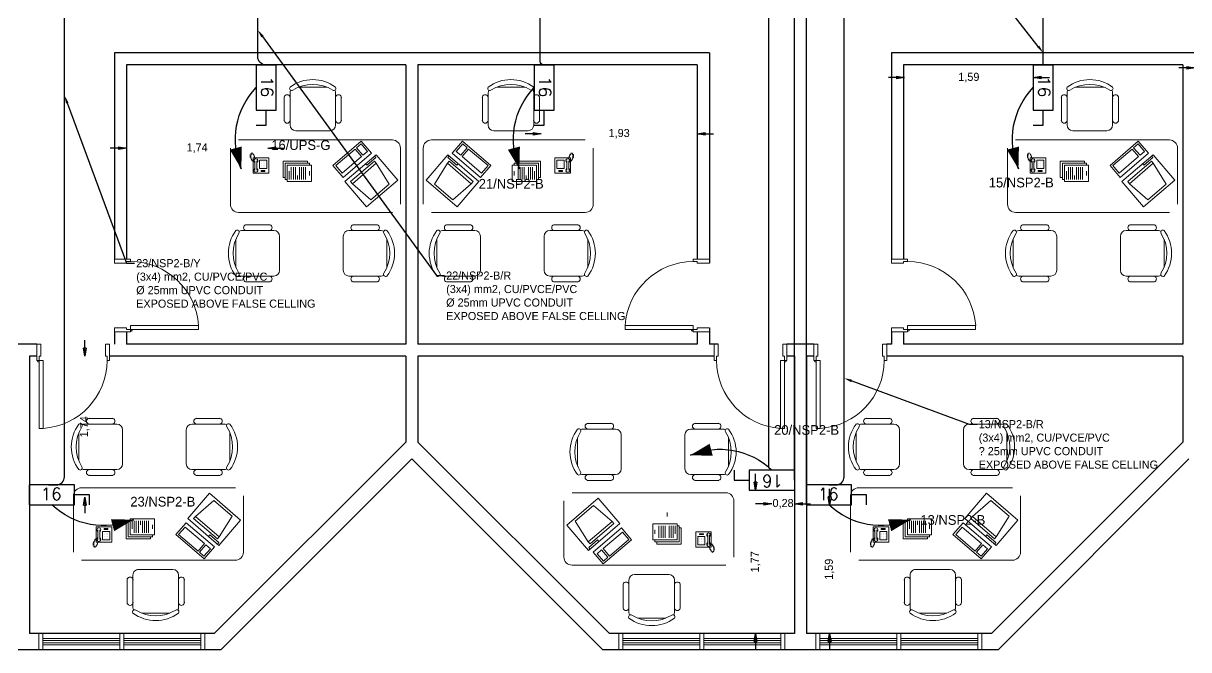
# Model space of a CAD drawing. Extents: x -15 to 163, y 313 to 399.
# Drawn here: x 60.6 to 75, y 338.9 to 346.64 of the extents above; entities that cross this region are included whole.
import ezdxf
from ezdxf import colors
from ezdxf.entities.mleader import LeaderData, LeaderLine
from ezdxf.enums import TextEntityAlignment as Align
from ezdxf.math import Vec2, Vec3

# ---------------------------------------------------------------- set-up
doc = ezdxf.new("R2010")
doc.units = 0
doc.header["$LTSCALE"] = 0.15
doc.layers.get('0').update_dxf_attribs({"color": 252})
doc.layers.get('Defpoints').update_dxf_attribs({"color": 252})
for name, color, linetype in [('0 BDH', 252, 'Continuous'), ('0 CABLE TRAY', 252, 'Continuous'), ('0 DISCON', 252, 'Continuous'), ('0 sockets', 252, 'Continuous'), ('AUTOINCR', 7, 'Continuous'), ('E-SWIT-AIR', 6, 'Continuous'), ('TEXT', 3, 'Continuous')]:
    doc.layers.add(name, color=color, linetype=linetype)
for name, color, linetype, lineweight in [('anal', 252, 'Continuous', 20), ('DOOR', 252, 'Continuous', 20), ('sofa', 252, 'Continuous', 9), ('wall', 252, 'Continuous', 30)]:
    doc.layers.add(name, color=color, linetype=linetype, lineweight=lineweight)
doc.styles.add('ROMAND', font='ROMAND.SHX')
doc.styles.add('SDC-TEXT-ARB', font='sdc-arb.shx')
doc.dimstyles.new('ISO-25', dxfattribs={"dimtxt": 0.1, "dimasz": 0.1, "dimexe": 0, "dimexo": 0, "dimtad": 0, "dimtxsty": 'Standard', "dimblk": 'CLOSED', "dimcen": 2.5, "dimse1": 1, "dimse2": 1, "dimclrd": 1, "dimadec": 0, "dimazin": 0, "dimtfac": 1, "dimtix": 1, "dimtofl": 0, "dimtmove": 1, "dimatfit": 0, "dimfxl": 1, "dimarcsym": 0})

# ---------------------------------------------------------------- blocks, each defined once
blk = doc.blocks.new('CHAIR7')
for p, q in [((5.12, 15.04), (17.88, 15.04)), ((0, 9), (0, -9)), ((20, 12), (3, 12)), ((23, -7.44), (23, 7.44)), ((3, -12), (20, -12)), ((5.12, -15), (17.88, -15))]:
    blk.add_line(p, q)
for centre, radius, start, end in [((5.56, 13.54), 1.56, 73.7398, 286.2602), ((17.44, 13.54), 1.56, 253.7398, 106.2602), ((3, 9), 3, 90, 180), ((20, 9), 3, 62.41556, 90), ((22.34, 11.12), 1.1, 53.30994, 212.02741), ((4.82, 0), 19.64, 327.57575, 32.42425), ((7, 0), 20, 323.1301, 36.8699), ((3, -9), 3, 180, 270), ((5.56, -13.5), 1.56, 73.7398, 286.2602), ((17.44, -13.5), 1.56, 253.7398, 106.2602), ((20, -9), 3, 270, 297.58444), ((22.34, -11.12), 1.1, 147.97259, 306.69006)]:
    blk.add_arc(centre, radius, start, end)
blk = doc.blocks.new('RECTANG')
for p, q in [((1, 1), (0, 1)), ((0, 1), (0, 0)), ((1, 0), (1, 1)), ((0, 0), (1, 0))]:
    blk.add_line(p, q)
blk = doc.blocks.new('FNPHONE')
for p, q in [((-7.29, 6.54), (-7.29, 1.54)), ((-6.29, 6.54), (-6.29, 1.54)), ((-9.1, 0.22), (-9.7, 0.02)), ((-8.9, 0.62), (-9.5, 0.42)), ((-8.7, 1.02), (-9.3, 0.82)), ((-8.5, 1.42), (-9.1, 1.22)), ((-8.3, 1.82), (-8.9, 1.62)), ((-7.14, 0.56), (-7.5, -0.58)), ((-3.87, 4.85), (-3.87, 4.85)), ((-3.87, 3.91), (-3.87, 3.91)), ((-3.87, 2.97), (-3.87, 2.97)), ((-3.87, 2.03), (-3.87, 2.03)), ((-2.94, 4.85), (-2.94, 4.85)), ((-2.94, 3.91), (-2.94, 3.91)), ((-2.94, 2.97), (-2.94, 2.97)), ((-2.94, 2.03), (-2.94, 2.03)), ((-2, 4.85), (-2, 4.85)), ((-2, 3.91), (-2, 3.91)), ((-2, 2.97), (-2, 2.97)), ((-2, 2.03), (-2, 2.03)), ((-9.3, -0.18), (-9.9, -0.38)), ((-9.3, -0.58), (-9.9, -0.78)), ((-9.3, -0.98), (-9.9, -1.18)), ((-9.3, -1.38), (-9.9, -1.58)), ((-9.1, -1.78), (-9.7, -1.98)), ((-8.9, -2.18), (-9.5, -2.38)), ((-8.43, -2.46), (-9.03, -2.66)), ((-7.9, -1.98), (-8.5, -2.18)), ((-7.7, -1.58), (-8.3, -1.78)), ((-7.5, -1.18), (-8.1, -1.38)), ((-7.3, -0.78), (-7.9, -0.98))]:
    blk.add_line(p, q)
for centre, start, end in [((-6.79, 6.54), 298.49146, 241.50854), ((-6.79, 1.54), 118.49146, 61.50854)]:
    blk.add_arc(centre, 1.05, start, end)
for p, xscale, yscale, zscale in [((-8.21, 0), 8.20528234483245, 8.104073169521023, 8.20528234483245), ((-4.03, 6.72), 2.03125, 0.46875, 2.03125), ((-4.81, 1.25), 3.75, 4.375, 3.75)]:
    blk.add_blockref('RECTANG', p, dxfattribs=dict(xscale=xscale, yscale=yscale, zscale=zscale))
blk = doc.blocks.new('IBMAT', base_point=(61, 306))
for p, q in [((75, 307), (75, 306)), ((81, 307), (75, 307)), ((81, 306), (81, 307))]:
    blk.add_line(p, q)
at = {"xscale": 21, "yscale": 17, "zscale": 21}
blk.add_blockref('RECTANG', (61, 306), dxfattribs=at)
blk = doc.blocks.new('KEYBOARD', base_point=(60, 294))
for p, xscale, yscale, zscale in [((60, 294), 19, 8, 19), ((61, 295), 13, 5, 13), ((75, 295), 3, 5, 3)]:
    blk.add_blockref('RECTANG', p, dxfattribs=dict(xscale=xscale, yscale=yscale, zscale=zscale))
blk = doc.blocks.new('FNCOMP')
for p, q in [((-6.64, 16.23), (-8.5, 3.5)), ((6.08, 16.23), (-6.64, 16.23)), ((8, 3.5), (6.08, 16.23)), ((-8.5, 3.5), (-8.5, 2.04)), ((8, 3.5), (-8.5, 3.5)), ((-8.5, 2.04), (8, 2.04)), ((8, 2.04), (8, 3.5))]:
    blk.add_line(p, q)
at = {"xscale": 1.033846153846154, "yscale": 1.033846153846154, "zscale": 1.033846153846154}
for name, p in [('IBMAT', (-10.86, 0)), ('KEYBOARD', (-10.05, -10.5))]:
    blk.add_blockref(name, p, dxfattribs=at)
blk = doc.blocks.new('D90')
at = {"layer": 'DOOR'}
for points in [[(0.03, 0.2), (0.03, 1.04), (0.078, 1.04), (0.078, 0.2)], [(0.03, 0.2), (0, 0.2), (0, 0), (0.05, 0), (0.05, 0.15), (0.03, 0.15)], [(0.87, 0.2), (0.9, 0.2), (0.9, 0), (0.85, 0), (0.85, 0.15), (0.87, 0.15)]]:
    blk.add_lwpolyline(points, close=True, dxfattribs=at)
blk.add_circle((0.02, 0.21), 0.01, dxfattribs=at)
blk.add_arc((0.025, 0.197), 0.845, 0.2218, 86.3889, dxfattribs=at)
blk = doc.blocks.new('ARCH')
at = {"layer": 'anal'}
for p, q in [((60.792, 339), (60.792, 339.1)), ((62.842, 339.1), (60.792, 339.1)), ((60.842, 339.1), (60.842, 338.9)), ((61.792, 339.1), (61.792, 338.9)), ((61.842, 339.1), (61.842, 338.9)), ((62.792, 339.1), (62.792, 338.9)), ((62.842, 339), (62.842, 339.1)), ((67.958, 339.1), (70.008, 339.1)), ((67.958, 339), (67.958, 339.1)), ((68.008, 339.1), (68.008, 338.9)), ((68.958, 339.1), (68.958, 338.9)), ((69.008, 339.1), (69.008, 338.9)), ((69.958, 339.1), (69.958, 338.9)), ((70.008, 339), (70.008, 339.1)), ((70.392, 339), (70.392, 339.1)), ((72.442, 339.1), (70.392, 339.1)), ((70.442, 339.1), (70.442, 338.9)), ((71.392, 339.1), (71.392, 338.9)), ((71.442, 339.1), (71.442, 338.9)), ((72.392, 339.1), (72.392, 338.9)), ((72.442, 339), (72.442, 339.1)), ((60.792, 339), (60.792, 338.9)), ((62.842, 338.9), (60.792, 338.9)), ((61.792, 339.04), (60.842, 339.04)), ((61.792, 339.015), (60.842, 339.015)), ((60.842, 339), (60.842, 338.9)), ((61.792, 338.985), (60.842, 338.985)), ((61.792, 338.96), (60.842, 338.96)), ((62.792, 339.04), (61.842, 339.04)), ((62.792, 339.015), (61.842, 339.015)), ((62.792, 338.985), (61.842, 338.985)), ((62.792, 338.96), (61.842, 338.96)), ((62.792, 339), (62.792, 338.9)), ((62.842, 339), (62.842, 338.9)), ((67.958, 339), (67.958, 338.9)), ((67.958, 338.9), (70.008, 338.9)), ((68.008, 339.04), (68.958, 339.04)), ((68.008, 339.015), (68.958, 339.015)), ((68.008, 339), (68.008, 338.9)), ((68.008, 338.985), (68.958, 338.985)), ((68.008, 338.96), (68.958, 338.96)), ((69.008, 339.04), (69.958, 339.04)), ((69.008, 339.015), (69.958, 339.015)), ((69.008, 338.985), (69.958, 338.985)), ((69.008, 338.96), (69.958, 338.96)), ((69.958, 339), (69.958, 338.9)), ((70.008, 339), (70.008, 338.9)), ((70.392, 339), (70.392, 338.9)), ((72.442, 338.9), (70.392, 338.9)), ((71.392, 339.04), (70.442, 339.04)), ((71.392, 339.015), (70.442, 339.015)), ((70.442, 339), (70.442, 338.9)), ((71.392, 338.985), (70.442, 338.985)), ((71.392, 338.96), (70.442, 338.96)), ((72.392, 339.04), (71.442, 339.04)), ((72.392, 339.015), (71.442, 339.015)), ((72.392, 338.985), (71.442, 338.985)), ((72.392, 338.96), (71.442, 338.96)), ((72.392, 339), (72.392, 338.9)), ((72.442, 339), (72.442, 338.9))]:
    blk.add_line(p, q, dxfattribs=at)
at = {"layer": 'sofa'}
for p, q in [((63.159, 344.403), (63.159, 345.098)), ((67.641, 344.403), (67.641, 345.098)), ((72.759, 344.403), (72.759, 345.098)), ((65.159, 344.303), (63.259, 344.303)), ((65.159, 344.303), (63.259, 344.303)), ((65.641, 344.303), (67.541, 344.303)), ((74.759, 344.303), (72.859, 344.303)), ((74.759, 344.303), (72.859, 344.303)), ((61.22, 340.801), (61.22, 340.106)), ((63.22, 340.901), (61.32, 340.901)), ((67.379, 340.839), (69.279, 340.839)), ((70.82, 340.801), (70.82, 340.106)), ((72.82, 340.901), (70.92, 340.901)), ((69.379, 340.739), (69.379, 340.045))]:
    blk.add_line(p, q, dxfattribs=at)
for points in [[(63.259, 345.198), (65.159, 345.198, -0.414214), (65.259, 345.098), (65.259, 344.403)], [(67.541, 345.198), (65.641, 345.198, 0.414214), (65.541, 345.098), (65.541, 344.403)], [(72.859, 345.198), (74.759, 345.198, -0.414214), (74.859, 345.098), (74.859, 344.403)], [(61.32, 340.006), (63.22, 340.006, 0.414214), (63.32, 340.106), (63.32, 340.801)], [(70.92, 340.006), (72.82, 340.006, 0.414214), (72.92, 340.106), (72.92, 340.801)], [(69.279, 339.945), (67.379, 339.945, -0.414214), (67.279, 340.045), (67.279, 340.739)]]:
    blk.add_lwpolyline(points, format="xyb", dxfattribs=at)
for points in [[(63.836, 344.736), (63.811, 344.736), (63.811, 344.936), (64.111, 344.936), (64.111, 344.911)], [(63.861, 344.711), (63.836, 344.711), (63.836, 344.911), (64.136, 344.911), (64.136, 344.886)], [(64.161, 344.686), (63.861, 344.686), (63.861, 344.886), (64.161, 344.886), (64.161, 344.686)], [(63.886, 344.711), (63.886, 344.811)], [(63.911, 344.711), (63.911, 344.861)], [(63.936, 344.711), (63.936, 344.861)], [(63.961, 344.711), (63.961, 344.861)], [(64.011, 344.711), (64.011, 344.861)], [(64.036, 344.711), (64.036, 344.861)], [(64.061, 344.711), (64.061, 344.861)], [(64.086, 344.711), (64.086, 344.861)], [(64.136, 344.761), (64.136, 344.811)], [(66.639, 344.686), (66.939, 344.686), (66.939, 344.886), (66.639, 344.886), (66.639, 344.686)], [(66.939, 344.711), (66.964, 344.711), (66.964, 344.911), (66.664, 344.911), (66.664, 344.886)], [(66.664, 344.761), (66.664, 344.811)], [(66.964, 344.736), (66.989, 344.736), (66.989, 344.936), (66.689, 344.936), (66.689, 344.911)], [(66.714, 344.711), (66.714, 344.861)], [(66.739, 344.711), (66.739, 344.861)], [(66.764, 344.711), (66.764, 344.861)], [(66.789, 344.711), (66.789, 344.861)], [(66.839, 344.711), (66.839, 344.861)], [(66.864, 344.711), (66.864, 344.861)], [(66.889, 344.711), (66.889, 344.861)], [(66.914, 344.711), (66.914, 344.811)], [(73.436, 344.736), (73.411, 344.736), (73.411, 344.936), (73.711, 344.936), (73.711, 344.911)], [(73.461, 344.711), (73.436, 344.711), (73.436, 344.911), (73.736, 344.911), (73.736, 344.886)], [(73.761, 344.686), (73.461, 344.686), (73.461, 344.886), (73.761, 344.886), (73.761, 344.686)], [(73.486, 344.711), (73.486, 344.811)], [(73.511, 344.711), (73.511, 344.861)], [(73.536, 344.711), (73.536, 344.861)], [(73.561, 344.711), (73.561, 344.861)], [(73.611, 344.711), (73.611, 344.861)], [(73.636, 344.711), (73.636, 344.861)], [(73.661, 344.711), (73.661, 344.861)], [(73.686, 344.711), (73.686, 344.861)], [(73.736, 344.761), (73.736, 344.811)], [(63.986, 344.711), (63.986, 344.761)], [(66.814, 344.711), (66.814, 344.761)], [(73.586, 344.711), (73.586, 344.761)], [(61.921, 340.493), (61.896, 340.493), (61.896, 340.293), (62.196, 340.293), (62.196, 340.318)], [(62.221, 340.518), (61.921, 340.518), (61.921, 340.318), (62.221, 340.318), (62.221, 340.518)], [(61.946, 340.493), (61.946, 340.393)], [(61.971, 340.493), (61.971, 340.343)], [(61.996, 340.493), (61.996, 340.343)], [(62.021, 340.493), (62.021, 340.343)], [(62.046, 340.493), (62.046, 340.443)], [(62.071, 340.493), (62.071, 340.343)], [(62.096, 340.493), (62.096, 340.343)], [(62.121, 340.493), (62.121, 340.343)], [(62.146, 340.493), (62.146, 340.343)], [(68.553, 340.597), (68.553, 340.547)], [(71.521, 340.493), (71.496, 340.493), (71.496, 340.293), (71.796, 340.293), (71.796, 340.318)], [(71.821, 340.518), (71.521, 340.518), (71.521, 340.318), (71.821, 340.318), (71.821, 340.518)], [(71.546, 340.493), (71.546, 340.393)], [(71.571, 340.493), (71.571, 340.343)], [(71.596, 340.493), (71.596, 340.343)], [(71.621, 340.493), (71.621, 340.343)], [(71.646, 340.493), (71.646, 340.443)], [(71.671, 340.493), (71.671, 340.343)], [(71.696, 340.493), (71.696, 340.343)], [(71.721, 340.493), (71.721, 340.343)], [(71.746, 340.493), (71.746, 340.343)], [(61.896, 340.468), (61.871, 340.468), (61.871, 340.268), (62.171, 340.268), (62.171, 340.293)], [(62.196, 340.443), (62.196, 340.393)], [(68.378, 340.456), (68.678, 340.456), (68.678, 340.256), (68.378, 340.256), (68.378, 340.456)], [(68.678, 340.431), (68.703, 340.431), (68.703, 340.231), (68.403, 340.231), (68.403, 340.256)], [(68.403, 340.381), (68.403, 340.331)], [(68.703, 340.406), (68.728, 340.406), (68.728, 340.206), (68.428, 340.206), (68.428, 340.231)], [(68.453, 340.431), (68.453, 340.281)], [(68.478, 340.431), (68.478, 340.281)], [(68.503, 340.431), (68.503, 340.281)], [(68.528, 340.431), (68.528, 340.281)], [(68.578, 340.431), (68.578, 340.281)], [(68.603, 340.431), (68.603, 340.281)], [(68.628, 340.431), (68.628, 340.281)], [(68.653, 340.431), (68.653, 340.331)], [(71.496, 340.468), (71.471, 340.468), (71.471, 340.268), (71.771, 340.268), (71.771, 340.293)], [(71.796, 340.443), (71.796, 340.393)]]:
    blk.add_lwpolyline(points, dxfattribs=at)
for centre, start, end in [((63.259, 344.403), 180, 270), ((63.259, 344.403), 180, 270), ((67.541, 344.403), 270, 0), ((72.859, 344.403), 180, 270), ((72.859, 344.403), 180, 270), ((61.32, 340.801), 90, 180), ((69.279, 340.739), 0, 90), ((70.92, 340.801), 90, 180)]:
    blk.add_arc(centre, 0.1, start, end, dxfattribs=at)
at = {"layer": 'wall'}
for p, q in [((69.075, 346.275), (61.725, 346.275)), ((61.725, 346.275), (61.725, 343.726)), ((69.075, 346.275), (69.075, 343.676)), ((71.325, 346.275), (71.325, 343.726)), ((78.675, 346.275), (71.325, 346.275)), ((61.875, 346.125), (61.875, 343.726)), ((65.325, 346.125), (61.875, 346.125)), ((65.325, 346.125), (65.325, 342.675)), ((68.925, 346.125), (65.475, 346.125)), ((65.475, 346.125), (65.475, 342.675)), ((68.925, 346.125), (68.925, 343.726)), ((71.475, 346.125), (71.475, 343.726)), ((74.925, 346.125), (71.475, 346.125)), ((74.925, 346.125), (74.925, 342.675)), ((61.725, 342.826), (61.725, 342.675)), ((61.875, 342.826), (61.875, 342.675)), ((68.925, 342.826), (68.925, 342.675)), ((69.075, 342.876), (69.075, 342.675)), ((71.325, 342.826), (71.325, 342.675)), ((71.475, 342.826), (71.475, 342.675)), ((60.766, 342.675), (60.434, 342.675)), ((65.325, 342.675), (61.875, 342.675)), ((68.925, 342.675), (65.475, 342.675)), ((69.184, 342.675), (69.075, 342.675)), ((70.366, 342.675), (70.034, 342.675)), ((71.325, 342.675), (71.266, 342.675)), ((74.925, 342.675), (71.475, 342.675)), ((60.675, 342.525), (60.675, 339.1)), ((60.766, 342.525), (60.675, 342.525)), ((65.325, 342.525), (61.666, 342.525)), ((65.325, 342.525), (65.325, 341.466)), ((69.134, 342.525), (65.475, 342.525)), ((65.475, 342.525), (65.475, 341.466)), ((70.125, 342.525), (70.034, 342.525)), ((70.125, 342.525), (70.125, 339.1)), ((70.366, 342.525), (70.275, 342.525)), ((70.275, 342.525), (70.275, 339.1)), ((74.925, 342.525), (71.266, 342.525)), ((74.925, 342.525), (74.925, 341.466)), ((65.325, 341.466), (62.959, 339.1)), ((67.841, 339.1), (65.475, 341.466)), ((74.925, 341.466), (72.559, 339.1)), ((65.4, 341.259), (63.041, 338.9)), ((67.759, 338.9), (65.4, 341.259)), ((75, 341.259), (72.641, 338.9)), ((62.959, 339.1), (60.675, 339.1)), ((70.125, 339.1), (67.841, 339.1)), ((72.559, 339.1), (70.275, 339.1)), ((63.041, 338.9), (58.159, 338.9)), ((72.641, 338.9), (67.759, 338.9))]:
    blk.add_line(p, q, dxfattribs=at)
at = {"layer": 'DOOR', "xscale": -1}
for p, rotation in [((61.725, 342.826), 270), ((71.325, 342.826), 270), ((60.766, 342.675), 180), ((70.366, 342.675), 180)]:
    blk.add_blockref('D90', p, dxfattribs=dict(at, rotation=rotation))
at = {"layer": 'DOOR'}
for p, rotation in [((69.075, 342.826), 90), ((70.034, 342.675), 180)]:
    blk.add_blockref('D90', p, dxfattribs=dict(at, rotation=rotation))
at = {"layer": 'sofa'}
for name, p, xscale, yscale, zscale, rotation in [('CHAIR7', (64.176, 345.312), -0.0234375, 0.0234375, 0.0234375, 270), ('CHAIR7', (66.624, 345.312), 0.0234375, 0.0234375, 0.0234375, 90), ('CHAIR7', (73.776, 345.312), -0.0234375, 0.0234375, 0.0234375, 270), ('FNCOMP', (64.764, 344.85), -0.02343749999997079, 0.0234375, 0.0234375, 220.6012946452155), ('FNCOMP', (66.036, 344.85), 0.02343749999997079, 0.02343749999997079, 0.02343749999997079, 139.3987053547845), ('FNCOMP', (74.364, 344.85), -0.02343749999997079, 0.0234375, 0.0234375, 220.6012946452155), ('FNPHONE', (63.632, 344.977), -0.0234375, 0.0234375, 0.0234375, 180), ('FNPHONE', (67.168, 344.977), 0.0234375, 0.0234375, 0.0234375, 180), ('FNPHONE', (73.232, 344.977), -0.0234375, 0.0234375, 0.0234375, 180), ('CHAIR7', (63.766, 343.798), 0.0234375, 0.0234375, 0.0234375, 180), ('CHAIR7', (64.553, 343.798), -0.0234375, 0.0234375, 0.0234375, 180), ('CHAIR7', (66.247, 343.798), 0.0234375, 0.0234375, 0.0234375, 180), ('CHAIR7', (67.034, 343.798), -0.0234375, 0.0234375, 0.0234375, 180), ('CHAIR7', (73.366, 343.798), 0.0234375, 0.0234375, 0.0234375, 180), ('CHAIR7', (74.153, 343.798), -0.0234375, 0.0234375, 0.0234375, 180), ('FNCOMP', (62.824, 340.355), 0.02343749999997079, 0.02343749999997079, 0.02343749999997079, 319.3987053547845), ('FNCOMP', (67.775, 340.293), -0.02343749999997079, 0.0234375, 0.0234375, 40.60129464521547), ('FNCOMP', (72.424, 340.355), 0.02343749999997079, 0.02343749999997079, 0.02343749999997079, 319.3987053547845), ('CHAIR7', (62.236, 339.892), 0.0234375, 0.0234375, 0.0234375, 270), ('CHAIR7', (68.363, 339.83), -0.0234375, 0.0234375, 0.0234375, 90), ('CHAIR7', (71.836, 339.892), 0.0234375, 0.0234375, 0.0234375, 270)]:
    blk.add_blockref(name, p, dxfattribs=dict(at, xscale=xscale, yscale=yscale, zscale=zscale, rotation=rotation))
at = {"layer": 'sofa', "yscale": 0.0234375, "zscale": 0.0234375}
for name, p, xscale in [('CHAIR7', (61.826, 341.406), -0.0234375), ('CHAIR7', (62.613, 341.406), 0.0234375), ('CHAIR7', (67.986, 341.344), -0.0234375), ('CHAIR7', (68.773, 341.344), 0.0234375), ('CHAIR7', (71.426, 341.406), -0.0234375), ('CHAIR7', (72.213, 341.406), 0.0234375), ('FNPHONE', (61.692, 340.227), 0.0234375), ('FNPHONE', (68.907, 340.165), -0.0234375), ('FNPHONE', (71.292, 340.227), 0.0234375)]:
    blk.add_blockref(name, p, dxfattribs=dict(at, xscale=xscale))
blk = doc.blocks.new('DISCON 16 A')
at = {"layer": 'E-SWIT-AIR'}
for p, q in [((0.2785, 0.0619), (0, 0.0619)), ((0, -0.0619), (0, 0.0619)), ((0.2785, -0.0619), (0.2785, 0.0619)), ((0.3713, 0), (0.2785, 0)), ((0.3713, -0.0619), (0.3713, 0)), ((0, -0.0619), (0.2785, -0.0619))]:
    blk.add_line(p, q, dxfattribs=at)
at = {"layer": '0 DISCON', "color": 6, "linetype": 'ByBlock', "insert": (0.0707, 0.0433), "char_height": 0.075, "width": 0.110714, "attachment_point": 1, "style": 'ROMAND'}
blk.add_mtext('16', dxfattribs=at)
blk = doc.blocks.new('*U44')
at = {"transparency": 33554687}
blk.add_line((-558.4, 70.7), (-626.2, 129.6), dxfattribs=at)
blk.add_lwpolyline([(-626.2, 129.6, 0, 96, 0), (-492.9, 30.1, 96, 96, 0)], format="xyseb", dxfattribs=at)
at = {"ltscale": 0.2, "transparency": 33554687}
blk.add_arc((-214.3, 542.2), 583, 225.05092, 291.56782, dxfattribs=at)
blk = doc.blocks.new('N')
at = {"layer": 'TEXT', "transparency": 33554687, "xscale": -0.0016, "yscale": 0.0016, "zscale": 0.0016, "rotation": 68.01807446485657}
blk.add_blockref('*U44', (0, 0), dxfattribs=at)
blk = doc.blocks.new('_Closed')
at = {"color": 0, "linetype": 'ByBlock', "lineweight": -2}
for p, q in [((-1, 0.17), (0, 0)), ((-1, 0.17), (-1, -0.17)), ((0, 0), (-1, -0.17)), ((0, 0), (-1, 0))]:
    blk.add_line(p, q, dxfattribs=at)
blk = doc.blocks.new('*D108')
at = {"layer": '0 CABLE TRAY', "color": 1, "linetype": 'ByBlock', "lineweight": -2, "transparency": 16777216}
for p, q in [((61.359, 342.625), (61.359, 342.725)), ((61.359, 340.686), (61.359, 340.586))]:
    blk.add_line(p, q, dxfattribs=at)
at = {"layer": 'Defpoints', "color": 0, "linetype": 'ByBlock', "transparency": 16777216}
for p in [(60.675, 342.525), (61.359, 342.525), (60.675, 340.786)]:
    blk.add_point(p, dxfattribs=at)
at = {"layer": '0 CABLE TRAY', "color": 1, "linetype": 'ByBlock', "lineweight": -2, "transparency": 16777216, "xscale": 0.1, "yscale": 0.1, "zscale": 0.1}
for p, rotation in [((61.359, 342.525), 270), ((61.359, 340.786), 90)]:
    blk.add_blockref('_Closed', p, dxfattribs=dict(at, rotation=rotation))
at = {"layer": '0 CABLE TRAY', "color": 0, "linetype": 'ByBlock', "transparency": 16777216, "insert": (61.359, 341.655), "char_height": 0.1, "attachment_point": 5, "rotation": 90}
blk.add_mtext('1,74', dxfattribs=at)
blk = doc.blocks.new('*D109')
at = {"layer": '0 CABLE TRAY', "color": 1, "linetype": 'ByBlock', "lineweight": -2, "transparency": 16777216}
for p, q in [((61.775, 345.097), (61.675, 345.097)), ((63.72, 345.097), (63.82, 345.097))]:
    blk.add_line(p, q, dxfattribs=at)
at = {"layer": 'Defpoints', "color": 0, "linetype": 'ByBlock', "transparency": 16777216}
for p in [(61.875, 346.125), (63.62, 346.125), (61.875, 345.097)]:
    blk.add_point(p, dxfattribs=at)
at = {"layer": '0 CABLE TRAY', "color": 1, "linetype": 'ByBlock', "lineweight": -2, "transparency": 16777216, "xscale": 0.1, "yscale": 0.1, "zscale": 0.1}
blk.add_blockref('_Closed', (61.875, 345.097), dxfattribs=at)
at = {"layer": '0 CABLE TRAY', "color": 1, "linetype": 'ByBlock', "lineweight": -2, "transparency": 16777216, "xscale": 0.1, "yscale": 0.1, "zscale": 0.1, "rotation": 180}
blk.add_blockref('_Closed', (63.62, 345.097), dxfattribs=at)
at = {"layer": '0 CABLE TRAY', "color": 0, "linetype": 'ByBlock', "transparency": 16777216, "insert": (62.747, 345.097), "char_height": 0.1, "attachment_point": 5}
blk.add_mtext('1,74', dxfattribs=at)
blk = doc.blocks.new('*D110')
at = {"layer": '0 CABLE TRAY', "color": 1, "linetype": 'ByBlock', "lineweight": -2, "transparency": 16777216}
for p, q in [((66.898, 345.275), (66.798, 345.275)), ((69.025, 345.275), (69.125, 345.275))]:
    blk.add_line(p, q, dxfattribs=at)
at = {"layer": 'Defpoints', "color": 0, "linetype": 'ByBlock', "transparency": 16777216}
for p in [(66.998, 346.138), (68.925, 346.138), (68.925, 345.275)]:
    blk.add_point(p, dxfattribs=at)
at = {"layer": '0 CABLE TRAY', "color": 1, "linetype": 'ByBlock', "lineweight": -2, "transparency": 16777216, "xscale": 0.1, "yscale": 0.1, "zscale": 0.1}
blk.add_blockref('_Closed', (66.998, 345.275), dxfattribs=at)
at = {"layer": '0 CABLE TRAY', "color": 1, "linetype": 'ByBlock', "lineweight": -2, "transparency": 16777216, "xscale": 0.1, "yscale": 0.1, "zscale": 0.1, "rotation": 180}
blk.add_blockref('_Closed', (68.925, 345.275), dxfattribs=at)
at = {"layer": '0 CABLE TRAY', "color": 0, "linetype": 'ByBlock', "transparency": 16777216, "insert": (67.961, 345.275), "char_height": 0.1, "attachment_point": 5}
blk.add_mtext('1,93', dxfattribs=at)
blk = doc.blocks.new('*D111')
at = {"layer": '0 CABLE TRAY', "color": 1, "linetype": 'ByBlock', "lineweight": -2, "transparency": 16777216}
for p, q in [((69.747, 340.703), (69.647, 340.703)), ((70.225, 340.703), (70.325, 340.703))]:
    blk.add_line(p, q, dxfattribs=at)
at = {"layer": 'Defpoints', "color": 0, "linetype": 'ByBlock', "transparency": 16777216}
for p in [(69.847, 340.872), (70.125, 340.872), (70.125, 340.703)]:
    blk.add_point(p, dxfattribs=at)
at = {"layer": '0 CABLE TRAY', "color": 1, "linetype": 'ByBlock', "lineweight": -2, "transparency": 16777216, "xscale": 0.1, "yscale": 0.1, "zscale": 0.1}
blk.add_blockref('_Closed', (69.847, 340.703), dxfattribs=at)
at = {"layer": '0 CABLE TRAY', "color": 1, "linetype": 'ByBlock', "lineweight": -2, "transparency": 16777216, "xscale": 0.1, "yscale": 0.1, "zscale": 0.1, "rotation": 180}
blk.add_blockref('_Closed', (70.125, 340.703), dxfattribs=at)
at = {"layer": '0 CABLE TRAY', "color": 0, "linetype": 'ByBlock', "transparency": 16777216, "insert": (69.986, 340.703), "char_height": 0.1, "attachment_point": 5}
blk.add_mtext('0,28', dxfattribs=at)
blk = doc.blocks.new('*D112')
at = {"layer": '0 CABLE TRAY', "color": 1, "linetype": 'ByBlock', "lineweight": -2, "transparency": 16777216}
for p, q in [((69.646, 340.972), (69.646, 341.072)), ((69.646, 339), (69.646, 338.9))]:
    blk.add_line(p, q, dxfattribs=at)
at = {"layer": 'Defpoints', "color": 0, "linetype": 'ByBlock', "transparency": 16777216}
for p in [(69.847, 340.872), (69.646, 339.1), (69.847, 339.1)]:
    blk.add_point(p, dxfattribs=at)
at = {"layer": '0 CABLE TRAY', "color": 1, "linetype": 'ByBlock', "lineweight": -2, "transparency": 16777216, "xscale": 0.1, "yscale": 0.1, "zscale": 0.1}
for p, rotation in [((69.646, 340.872), 270), ((69.646, 339.1), 90)]:
    blk.add_blockref('_Closed', p, dxfattribs=dict(at, rotation=rotation))
at = {"layer": '0 CABLE TRAY', "color": 0, "linetype": 'ByBlock', "transparency": 16777216, "insert": (69.646, 339.986), "char_height": 0.1, "attachment_point": 5, "rotation": 90}
blk.add_mtext('1,77', dxfattribs=at)
blk = doc.blocks.new('*D113')
at = {"layer": '0 CABLE TRAY', "color": 1, "linetype": 'ByBlock', "lineweight": -2, "transparency": 16777216}
for p, q in [((70.561, 340.789), (70.561, 340.889)), ((70.561, 339), (70.561, 338.9))]:
    blk.add_line(p, q, dxfattribs=at)
at = {"layer": 'Defpoints', "color": 0, "linetype": 'ByBlock', "transparency": 16777216}
for p in [(70.553, 340.689), (70.553, 339.1), (70.561, 339.1)]:
    blk.add_point(p, dxfattribs=at)
at = {"layer": '0 CABLE TRAY', "color": 1, "linetype": 'ByBlock', "lineweight": -2, "transparency": 16777216, "xscale": 0.1, "yscale": 0.1, "zscale": 0.1}
for p, rotation in [((70.561, 340.689), 270), ((70.561, 339.1), 90)]:
    blk.add_blockref('_Closed', p, dxfattribs=dict(at, rotation=rotation))
at = {"layer": '0 CABLE TRAY', "color": 0, "linetype": 'ByBlock', "transparency": 16777216, "insert": (70.561, 339.894), "char_height": 0.1, "attachment_point": 5, "rotation": 90}
blk.add_mtext('1,59', dxfattribs=at)
blk = doc.blocks.new('*D114')
at = {"layer": '0 CABLE TRAY', "color": 1, "linetype": 'ByBlock', "lineweight": -2, "transparency": 16777216}
for p, q in [((71.387, 345.969), (71.287, 345.969)), ((73.176, 345.969), (73.276, 345.969))]:
    blk.add_line(p, q, dxfattribs=at)
at = {"layer": 'Defpoints', "color": 0, "linetype": 'ByBlock', "transparency": 16777216}
for p in [(71.487, 345.969), (71.487, 345.847), (73.076, 345.847)]:
    blk.add_point(p, dxfattribs=at)
at = {"layer": '0 CABLE TRAY', "color": 1, "linetype": 'ByBlock', "lineweight": -2, "transparency": 16777216, "xscale": 0.1, "yscale": 0.1, "zscale": 0.1}
blk.add_blockref('_Closed', (71.487, 345.969), dxfattribs=at)
at = {"layer": '0 CABLE TRAY', "color": 1, "linetype": 'ByBlock', "lineweight": -2, "transparency": 16777216, "xscale": 0.1, "yscale": 0.1, "zscale": 0.1, "rotation": 180}
blk.add_blockref('_Closed', (73.076, 345.969), dxfattribs=at)
at = {"layer": '0 CABLE TRAY', "color": 0, "linetype": 'ByBlock', "transparency": 16777216, "insert": (72.281, 345.969), "char_height": 0.1, "attachment_point": 5}
blk.add_mtext('1,59', dxfattribs=at)
blk = doc.blocks.new('*D115')
at = {"layer": '0 CABLE TRAY', "color": 1, "linetype": 'ByBlock', "lineweight": -2, "transparency": 16777216}
for p, q in [((74.975, 346.089), (74.875, 346.089)), ((76.606, 346.089), (76.706, 346.089))]:
    blk.add_line(p, q, dxfattribs=at)
at = {"layer": 'Defpoints', "color": 0, "linetype": 'ByBlock', "transparency": 16777216}
for p in [(75.075, 346.089), (75.075, 345.851), (76.506, 345.851)]:
    blk.add_point(p, dxfattribs=at)
at = {"layer": '0 CABLE TRAY', "color": 1, "linetype": 'ByBlock', "lineweight": -2, "transparency": 16777216, "xscale": 0.1, "yscale": 0.1, "zscale": 0.1}
blk.add_blockref('_Closed', (75.075, 346.089), dxfattribs=at)
at = {"layer": '0 CABLE TRAY', "color": 1, "linetype": 'ByBlock', "lineweight": -2, "transparency": 16777216, "xscale": 0.1, "yscale": 0.1, "zscale": 0.1, "rotation": 180}
blk.add_blockref('_Closed', (76.506, 346.089), dxfattribs=at)
at = {"layer": '0 CABLE TRAY', "color": 0, "linetype": 'ByBlock', "transparency": 16777216, "insert": (75.79, 346.089), "char_height": 0.1, "attachment_point": 5}
blk.add_mtext('1,43', dxfattribs=at)

msp = doc.modelspace()

# ---------------------------------------------------------------- linework, layer by layer
at = {"layer": '0 CABLE TRAY', "color": 6, "linetype": 'ByBlock'}
for points in [[(70.125, 340.996), (70.125, 347.445), (44.6, 347.445), (44.6, 356.96), (59.681, 356.96), (59.681, 353.028), (56.305, 353.036)], [(70.275, 340.813), (70.275, 347.445), (44.6, 347.445), (44.6, 356.96), (59.681, 356.96), (59.681, 353.028), (56.305, 353.036)]]:
    msp.add_lwpolyline(points, dxfattribs=at)
at = {"layer": '0 sockets', "color": 6, "linetype": 'ByBlock'}
for points in [[(60.913, 340.936), (61.008, 340.936, 0.414214), (61.108, 341.036), (61.108, 347.495)], [(63.62, 346.125), (63.596, 346.125, -0.414214), (63.496, 346.225), (63.496, 347.395)], [(67.03, 346.125), (67.03, 346.125, -0.414214), (66.985, 346.17), (66.985, 347.395)], [(69.838, 341.128), (69.837, 341.128, -0.414214), (69.808, 341.158), (69.808, 347.395)], [(70.553, 340.936), (70.64, 340.936, 0.414214), (70.74, 341.036), (70.74, 347.395)], [(73.2, 346.125), (73.2, 347.308, 0.414214), (73.113, 347.395), (73.112, 347.395)]]:
    msp.add_lwpolyline(points, format="xyb", dxfattribs=at)

# ---------------------------------------------------------------- block references
at = {"layer": '0 BDH', "color": 6, "linetype": 'ByBlock'}
for p, rotation in [((63.476, 345.847), 180), ((66.911, 345.847), 180), ((73.076, 345.847), 180), ((69.847, 341.12), 90), ((60.953, 340.689), 270), ((70.553, 340.689), 270)]:
    msp.add_blockref('N', p, dxfattribs=dict(at, rotation=rotation))
at = {"layer": '0 DISCON', "color": 6, "linetype": 'ByBlock', "xscale": 2, "yscale": 2, "zscale": 2}
for p, rotation in [((63.6, 346.125), 270), ((67.035, 346.125), 270), ((73.2, 346.125), 270), ((70.125, 340.996), 180)]:
    msp.add_blockref('DISCON 16 A', p, dxfattribs=dict(at, rotation=rotation))
for p in [(60.675, 340.813), (70.275, 340.813)]:
    msp.add_blockref('DISCON 16 A', p, dxfattribs=at)
at = {"layer": '0 sockets', "color": 3}
msp.add_blockref('ARCH', (0, 0), dxfattribs=at)

# ---------------------------------------------------------------- texts
at = {"layer": '0 BDH', "color": 6, "linetype": 'ByBlock', "style": 'SDC-TEXT-ARB'}
msp.add_text('16/UPS-G', height=0.12, dxfattribs=at).set_placement((64.029, 345.135), align=Align.MIDDLE_CENTER)
at = {"layer": 'AUTOINCR', "color": 4, "linetype": 'ByBlock'}
for s, p in [('21/NSP2-B', (66.226, 344.561)), ('15/NSP2-B', (72.527, 344.576)), ('20/NSP2-B', (69.875, 341.519)), ('23/NSP2-B', (61.922, 340.633)), ('13/NSP2-B', (71.682, 340.407))]:
    msp.add_text(s, height=0.12, dxfattribs=at).set_placement(p, align=Align.BOTTOM_LEFT)

# ---------------------------------------------------------------- dimensions: what is measured, and where the dimension line sits
at = {"layer": '0 CABLE TRAY', "color": 6, "linetype": 'ByBlock'}
for base, p1, p2, picture, middle in [((61.875, 345.0971), (63.6196, 346.125), (61.875, 346.125), '*D109', (62.7473, 345.0971)), ((68.925, 345.275), (66.998, 346.138), (68.925, 346.138), '*D110', (67.961, 345.275)), ((75.075, 346.089), (76.506, 345.851), (75.075, 345.851), '*D115', (75.79, 346.089)), ((71.487, 345.969), (73.076, 345.847), (71.487, 345.847), '*D114', (72.281, 345.969)), ((70.125, 340.703), (69.847, 340.872), (70.125, 340.872), '*D111', (69.986, 340.703))]:
    dim = msp.add_linear_dim(base=base, p1=p1, p2=p2, dimstyle='ISO-25', dxfattribs=at)
    dim.commit()
    dim.dimension.update_dxf_attribs({"geometry": picture, "text_midpoint": middle})
for base, p1, p2, picture, middle in [((61.359, 342.525), (60.675, 340.786), (60.675, 342.525), '*D108', (61.359, 341.655)), ((69.646, 339.1), (69.847, 340.872), (69.847, 339.1), '*D112', (69.646, 339.986)), ((70.561, 339.1), (70.553, 340.689), (70.553, 339.1), '*D113', (70.561, 339.894))]:
    dim = msp.add_linear_dim(base=base, p1=p1, p2=p2, angle=90, dimstyle='ISO-25', dxfattribs=at)
    dim.commit()
    dim.dimension.update_dxf_attribs({"geometry": picture, "text_midpoint": middle})

# ---------------------------------------------------------------- leaders
ml = msp.add_multileader_mtext('Standard', dxfattribs=at)
ml.set_content('15/NSP2-B/B \\P(3x4) mm2, CU/PVCE/PVC\\P%%C 25mm UPVC CONDUIT\\PEXPOSED ABOVE FALSE CELLING', color=6)
ml.set_leader_properties()
ml.build(insert=Vec2(0, 0))
ml.multileader.update_dxf_attribs({"text_right_attachment_type": 6, "dogleg_length": 0.1, "arrow_head_size": 0.1})
ctx = ml.context
ctx.base_point, ctx.char_height, ctx.arrow_head_size, ctx.landing_gap_size = Vec3(68.78, 348.412), 0.1, 0.1, 0.02
ctx.right_attachment, ctx.text_align_type = 6, 2
notes = []
notes.append((ctx, [(0, (1, 1, 0), (71.587, 348.342), (-1, 0), 0.1, [(0, [(73.2, 346.275)], 0, [])])]))
ctx.mtext.insert, ctx.mtext.width, ctx.mtext.alignment, ctx.mtext.flow_direction = Vec3(71.467, 348.462), 3.885, 3, 5
ml = msp.add_multileader_mtext('Standard', dxfattribs=at)
ml.set_content('22/NSP2-B/R \\P(3x4) mm2, CU/PVCE/PVC\\P%%C 25mm UPVC CONDUIT\\PEXPOSED ABOVE FALSE CELLING', color=6)
ml.set_leader_properties()
ml.build(insert=Vec2(0, 0))
ml.multileader.update_dxf_attribs({"text_right_attachment_type": 6, "dogleg_length": 0.1, "arrow_head_size": 0.1})
ctx = ml.context
ctx.base_point, ctx.char_height, ctx.arrow_head_size, ctx.landing_gap_size = Vec3(65.804, 343.523), 0.1, 0.1, 0.02
ctx.right_attachment = 6
notes.append((ctx, [(0, (1, 1, 0), (65.704, 343.523), (1, 0), 0.1, [(0, [(63.496, 346.556)], 0, [])])]))
ctx.mtext.insert, ctx.mtext.width, ctx.mtext.flow_direction = Vec3(65.824, 343.573), 3.885, 5
ml = msp.add_multileader_mtext('Standard', dxfattribs=at)
ml.set_content('12/NSP2-B/B \\P(3x4) mm2, CU/PVCE/PVC\\P%%C 25mm UPVC CONDUIT\\PEXPOSED ABOVE FALSE CELLING', color=6)
ml.set_leader_properties()
ml.build(insert=Vec2(0, 0))
ml.multileader.update_dxf_attribs({"text_right_attachment_type": 6, "dogleg_length": 0.1, "arrow_head_size": 0.1})
ctx = ml.context
ctx.base_point, ctx.char_height, ctx.arrow_head_size, ctx.landing_gap_size = Vec3(75.868, 344.377), 0.1, 0.1, 0.02
ctx.right_attachment, ctx.text_align_type = 6, 2
notes.append((ctx, [(0, (1, 1, 0), (78.675, 344.307), (-1, 0), 0.1, [(0, [(79.461, 346.43)], 0, [])])]))
ctx.mtext.insert, ctx.mtext.width, ctx.mtext.alignment, ctx.mtext.flow_direction = Vec3(78.555, 344.427), 3.885, 3, 5
ml = msp.add_multileader_mtext('Standard', dxfattribs=at)
ml.set_content('23/NSP2-B/Y \\P(3x4) mm2, CU/PVCE/PVC\\P%%C 25mm UPVC CONDUIT\\PEXPOSED ABOVE FALSE CELLING', color=6)
ml.set_leader_properties()
ml.build(insert=Vec2(0, 0))
ml.multileader.update_dxf_attribs({"text_right_attachment_type": 6, "dogleg_length": 0.1, "arrow_head_size": 0.1})
ctx = ml.context
ctx.base_point, ctx.char_height, ctx.arrow_head_size, ctx.landing_gap_size = Vec3(61.975, 343.676), 0.1, 0.1, 0.02
ctx.right_attachment = 6
notes.append((ctx, [(0, (1, 1, 0), (61.875, 343.676), (1, 0), 0.1, [(0, [(61.108, 345.749)], 0, [])])]))
ctx.mtext.insert, ctx.mtext.width, ctx.mtext.flow_direction = Vec3(61.995, 343.726), 3.885, 5
ml = msp.add_multileader_mtext('Standard', dxfattribs=at)
ml.set_content('13/NSP2-B/R \\P(3x4) mm2, CU/PVCE/PVC\\P? 25mm UPVC CONDUIT\\PEXPOSED ABOVE FALSE CELLING', color=6)
ml.set_leader_properties()
ml.build(insert=Vec2(0, 0))
ml.multileader.update_dxf_attribs({"text_right_attachment_type": 6, "dogleg_length": 0.1, "arrow_head_size": 0.1})
ctx = ml.context
ctx.base_point, ctx.char_height, ctx.arrow_head_size, ctx.landing_gap_size = Vec3(72.383, 341.687), 0.1, 0.1, 0.02
ctx.right_attachment = 6
notes.append((ctx, [(0, (1, 1, 0), (72.283, 341.687), (1, 0), 0.1, [(0, [(70.74, 342.255)], 0, [])])]))
ctx.mtext.insert, ctx.mtext.width, ctx.mtext.flow_direction = Vec3(72.403, 341.737), 2.59, 5
for ctx, leaders in notes:
    for number, flags, end, landing, length, lines in leaders:
        leader = LeaderData()
        leader.index, (leader.has_last_leader_line, leader.has_dogleg_vector, leader.attachment_direction) = number, flags
        leader.last_leader_point, leader.dogleg_vector, leader.dogleg_length = Vec3(end), Vec3(landing), length
        for number, points, colour, breaks in lines:
            line = LeaderLine()
            line.index, line.vertices, line.color, line.breaks = number, Vec3.list(points), colors.encode_raw_color(colour), breaks
            leader.lines.append(line)
        ctx.leaders.append(leader)

doc.saveas('drawing.dxf')
